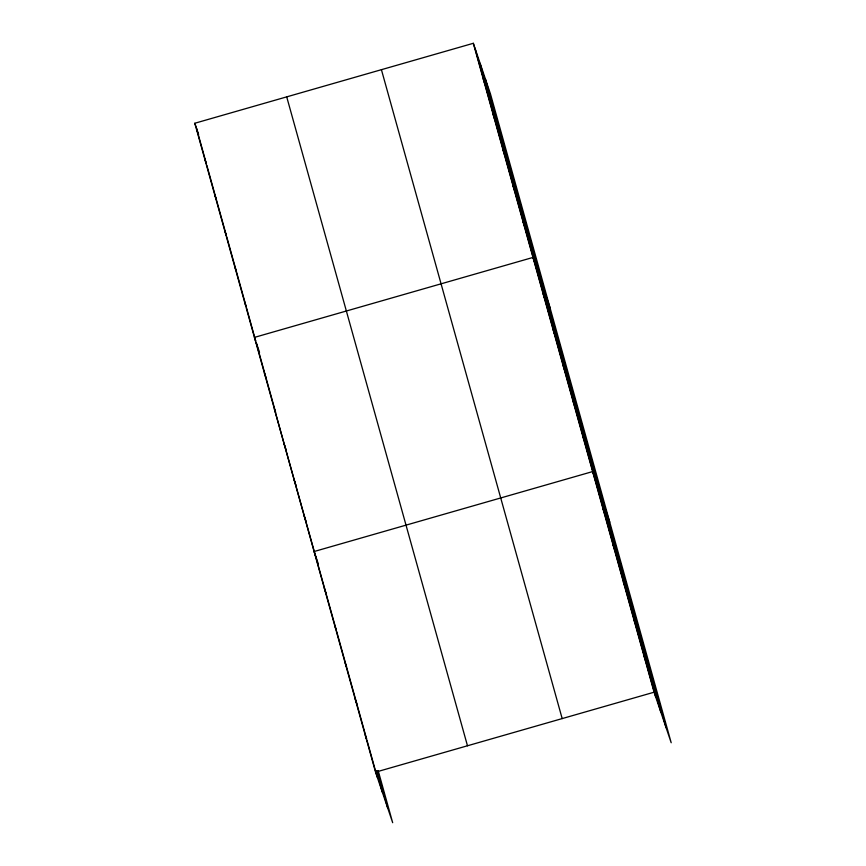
<?xml version="1.0" encoding="UTF-8"?>
<svg xmlns="http://www.w3.org/2000/svg" width="866" height="866" viewBox="0 0 866 866"><rect width="100%" height="100%" fill="white"/><g stroke="black" fill="none" stroke-linecap="round" stroke-linejoin="round"><path stroke-width="1.3" d="M378.193 770.718L392.677 822.7L375.563 772.158L194.807 123.253L473.323 43.3L490.437 93.842L671.193 742.747L654.09 692.205L473.323 43.3M375.563 772.158L654.09 692.205M483.271 78.99L484.96 83.98M493.209 114.68L494.897 119.67M503.157 150.37L504.846 155.36M513.094 186.06L514.783 191.05M523.032 221.75L524.72 226.74M550.083 307.982L532.98 257.44L254.452 337.394L255.719 341.139L246.561 307.971M542.917 293.13L544.606 298.12M552.865 328.82L554.554 333.811M562.803 364.51L564.491 369.501M572.751 400.2L574.439 405.191M582.688 435.89L584.377 440.881M609.74 522.122L592.625 471.58L314.109 551.523L318.342 564.037M602.877 508.342L604.565 513.343M613.117 545.115L614.806 550.105M623.358 581.887L625.046 586.877M633.598 618.66L635.287 623.65M643.849 655.432L645.538 660.422M194.807 123.253L196.073 126.999M198.617 134.511L196.495 128.244L206.433 163.934L204.744 158.943M214.681 194.634L216.381 199.624M224.63 230.324L226.318 235.314L206.79 165.211M234.567 266.014L235.833 269.759M244.515 301.704L246.204 306.694L236.256 271.004M259.54 352.408L256.141 342.384L275.669 412.487M264.401 373.084L266.089 378.074M274.338 408.774L336.279 630.058L334.59 625.068M284.275 444.464L285.975 449.454M294.224 480.154L295.912 485.144M304.161 515.844L305.85 520.834M324.349 588.295L326.038 593.286M344.83 661.841L346.53 666.831M355.082 698.613L356.77 703.603M365.322 735.386L366.589 739.131M485.35 78.817L666.106 727.711M480.1 63.326L660.866 712.231M475.012 48.29L655.779 697.195M381.419 69.681L562.175 718.585M286.711 96.873L467.478 745.767M377.338 770.892L387.589 807.664M376.342 770.621L382.339 792.184M226.675 236.591L235.909 269.727M336.636 631.325L366.654 739.109M367.011 740.376L377.251 777.148"/></g></svg>
